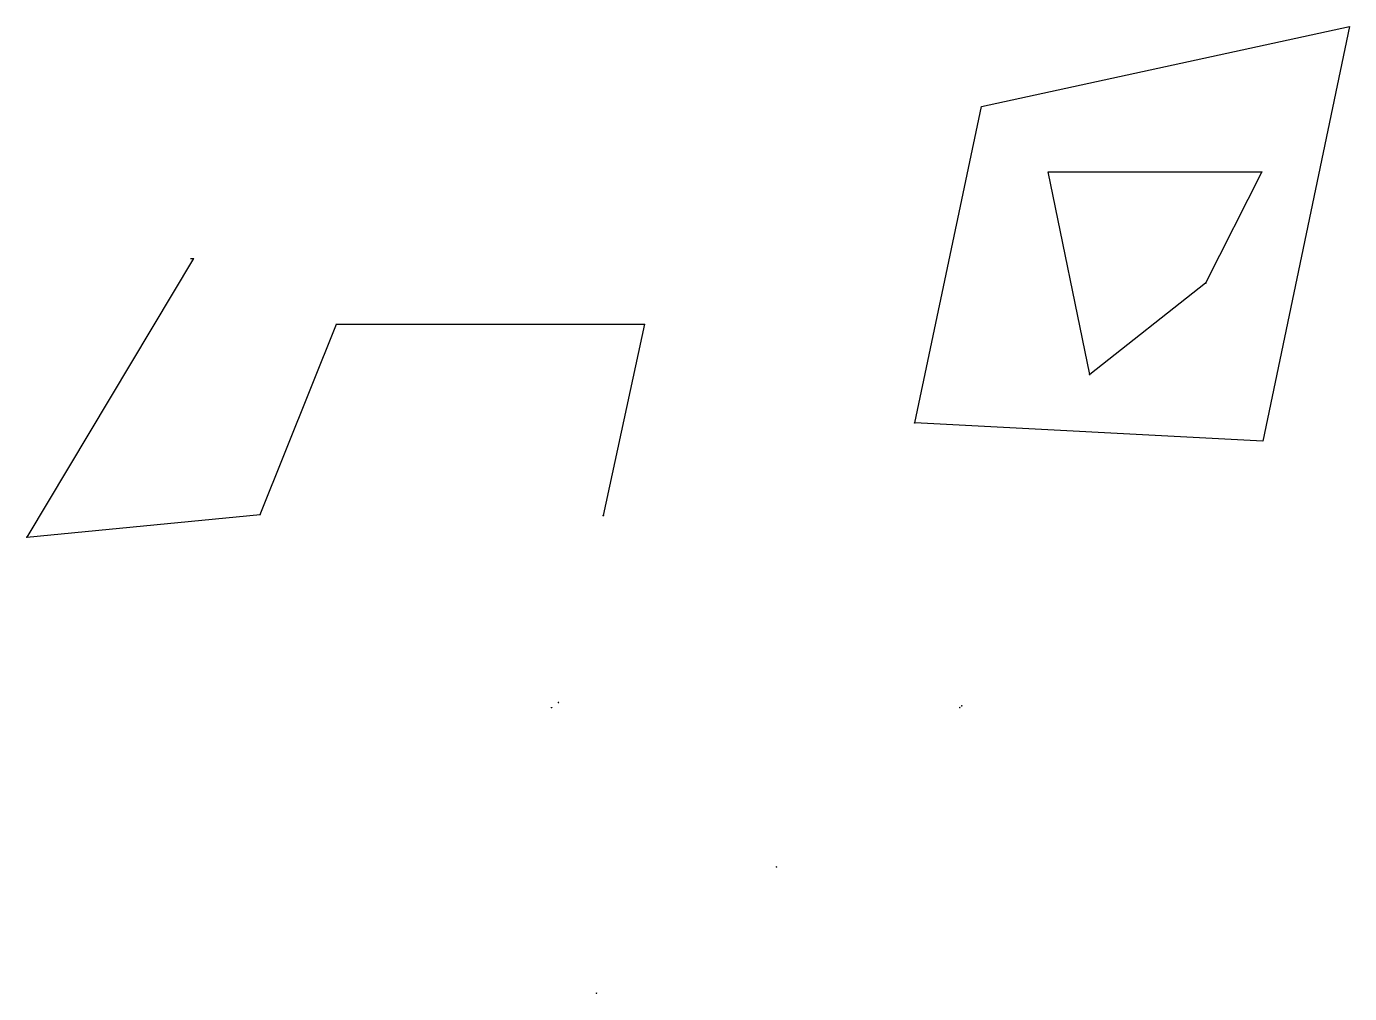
# Model space of a CAD drawing. Header units: millimetres. Extents: x 507 to 4231, y -819 to 1901.
import ezdxf

# ---------------------------------------------------------------- set-up
doc = ezdxf.new("R2010")
doc.units = ezdxf.units.MM
doc.header["$PDMODE"] = 34
for name, color, linetype in [('DOF x y fx', 20, 'Continuous'), ('DOF y x fz', 109, 'Continuous'), ('DOFic x y z', 169, 'Continuous'), ('HELP H34 DOF x y fz', 86, 'Continuous'), ('LayerDOF H86', 174, 'Continuous'), ('Line B45 H67', 225, 'Continuous'), ('NEW DOF z fx fy fx', 233, 'Continuous'), ('right-ff DOF z fz to left', 134, 'Continuous'), ('sdfsdfDOF x fx fz', 90, 'Continuous')]:
    doc.layers.add(name, color=color, linetype=linetype)

msp = doc.modelspace()

# ---------------------------------------------------------------- linework, layer by layer
msp.add_line((968.7, 1248.2), (977, 1248.2))
at = {"layer": 'DOF x y fx'}
for p in [(3499.4, 922.7), (3007.1, 785.9), (1164.6, 528.3)]:
    msp.add_point(p, dxfattribs=at)
msp.add_3dface([(3194.7, 1676.3), (4230.8, 1901.2), (3987, 734.3), (3007.1, 785.9)], dxfattribs=at)
at = {"layer": 'DOF y x fz'}
for p in [(3983.8, 1492.2), (507.8, 464.8)]:
    msp.add_point(p, dxfattribs=at)
at = {"layer": 'DOFic x y z'}
for p in [(3825.8, 1179), (2246.4, 1063.4)]:
    msp.add_point(p, dxfattribs=at)
at = {"layer": 'HELP H34 DOF x y fz'}
msp.add_point((1379.9, 1063.4), dxfattribs=at)
at = {"layer": 'LayerDOF H86'}
msp.add_3dface([(3382.9, 1492.2), (3983.8, 1492.2), (3825.8, 1179), (3499.4, 922.7)], dxfattribs=at)
at = {"layer": 'Line B45 H67'}
for p, q in [((977, 1248.2), (507.8, 464.8)), ((1164.6, 528.3), (1379.9, 1063.4)), ((1379.9, 1063.4), (2246.4, 1063.4)), ((2246.4, 1063.4), (2130.5, 525.5)), ((507.8, 464.8), (1164.6, 528.3))]:
    msp.add_line(p, q, dxfattribs=at)
at = {"layer": 'NEW DOF z fx fy fx'}
for p in [(2004.3, 0), (1984.8, -14.6), (3134.3, -14.4), (3139.3, -9.7), (2618.1, -462.6), (2111.5, -818)]:
    msp.add_point(p, dxfattribs=at)
at = {"layer": 'right-ff DOF z fz to left'}
msp.add_point((977, 1248.2), dxfattribs=at)
at = {"layer": 'sdfsdfDOF x fx fz'}
msp.add_point((2130.5, 525.5), dxfattribs=at)

doc.saveas('drawing.dxf')
